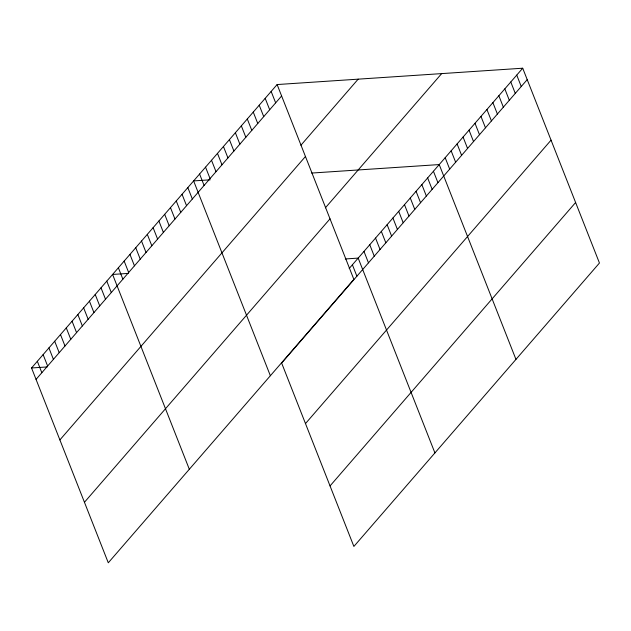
<?xml version="1.0" encoding="UTF-8"?>
<svg xmlns="http://www.w3.org/2000/svg" width="631" height="631" viewBox="0 0 631 631"><rect width="100%" height="100%" fill="white"/><g stroke="black" fill="none" stroke-linecap="round" stroke-linejoin="round"><path stroke-width="0.95" d="M277.119 84.554L353.857 279.367L108.287 562.789L31.55 367.976L277.119 84.554L522.713 68.211L599.45 263.024L353.881 546.446L281.647 363.054L527.208 79.632M36.046 379.397L281.615 95.975M300.908 145.24L358.163 79.159M59.89 439.917L305.451 156.496M325.375 207.828L441.668 73.606M84.451 502.268L330.013 218.847M349.18 268.498L522.713 68.211M305.483 423.575L551.052 140.153M330.045 485.925L575.614 202.504M210.202 179.811L193.622 180.916L270.36 375.729M311.675 173.06L439.215 164.573L515.961 359.386M128.243 273.404L112.586 274.446L189.324 469.259M345.291 258.962L358.179 258.103L434.917 452.916M31.55 367.976L47.207 366.934M516.75 75.097L521.245 86.518M510.787 81.983L515.282 93.404M504.824 88.861L509.32 100.282M498.853 95.746L503.357 107.167M492.89 102.632L497.394 114.053M486.927 109.51L491.431 120.931M480.964 116.396L485.468 127.817M475.001 123.282L479.497 134.703M469.038 130.16L473.534 141.581M463.075 137.045L467.571 148.466M457.112 143.931L461.608 155.352M451.149 150.809L455.645 162.23M445.186 157.695L449.682 169.116M433.434 171.253L437.93 182.674M427.644 177.934L432.14 189.355M421.855 184.615L426.351 196.036M416.066 191.296L420.562 202.717M410.276 197.976L414.772 209.397M404.487 204.657L408.991 216.078M398.697 211.338L403.201 222.759M392.916 218.018L397.412 229.439M387.126 224.699L391.622 236.12M381.337 231.38L385.833 242.801M375.548 238.061L380.043 249.482M369.758 244.741L374.254 256.162M363.969 251.422L368.472 262.843M352.39 264.783L356.894 276.204M271.149 91.432L275.652 102.853M265.186 98.318L269.689 109.739M259.223 105.203L263.726 116.625M253.26 112.081L257.763 123.502M247.297 118.967L251.793 130.388M241.334 125.853L245.83 137.274M235.371 132.731L239.867 144.152M229.408 139.617L233.904 151.038M223.445 146.502L227.941 157.924M217.482 153.38L221.978 164.801M211.511 160.266L216.015 171.687M205.548 167.152L210.052 178.573M199.585 174.03L204.089 185.451M187.833 187.596L192.337 199.017M182.043 194.277L186.547 205.698M176.262 200.958L180.758 212.379M170.473 207.638L174.968 219.06M164.683 214.319L169.179 225.74M158.894 221L163.39 232.421M153.104 227.681L157.608 239.102M147.315 234.361L151.819 245.782M141.525 241.042L146.029 252.463M135.744 247.723L140.24 259.144M129.954 254.403L134.45 265.825M124.165 261.084L128.661 272.505M118.376 267.765L122.871 279.186M106.797 281.126L111.301 292.547M101.007 287.807L105.511 299.228M95.218 294.488L99.722 305.909M89.436 301.168L93.932 312.59M83.647 307.849L88.143 319.27M77.858 314.53L82.353 325.951M72.068 321.211L76.564 332.632M66.279 327.891L70.782 339.312M60.489 334.572L64.993 345.993M54.7 341.253L59.204 352.674M48.918 347.933L53.414 359.354M43.129 354.614L47.625 366.035M37.339 361.295L41.835 372.716"/></g></svg>
